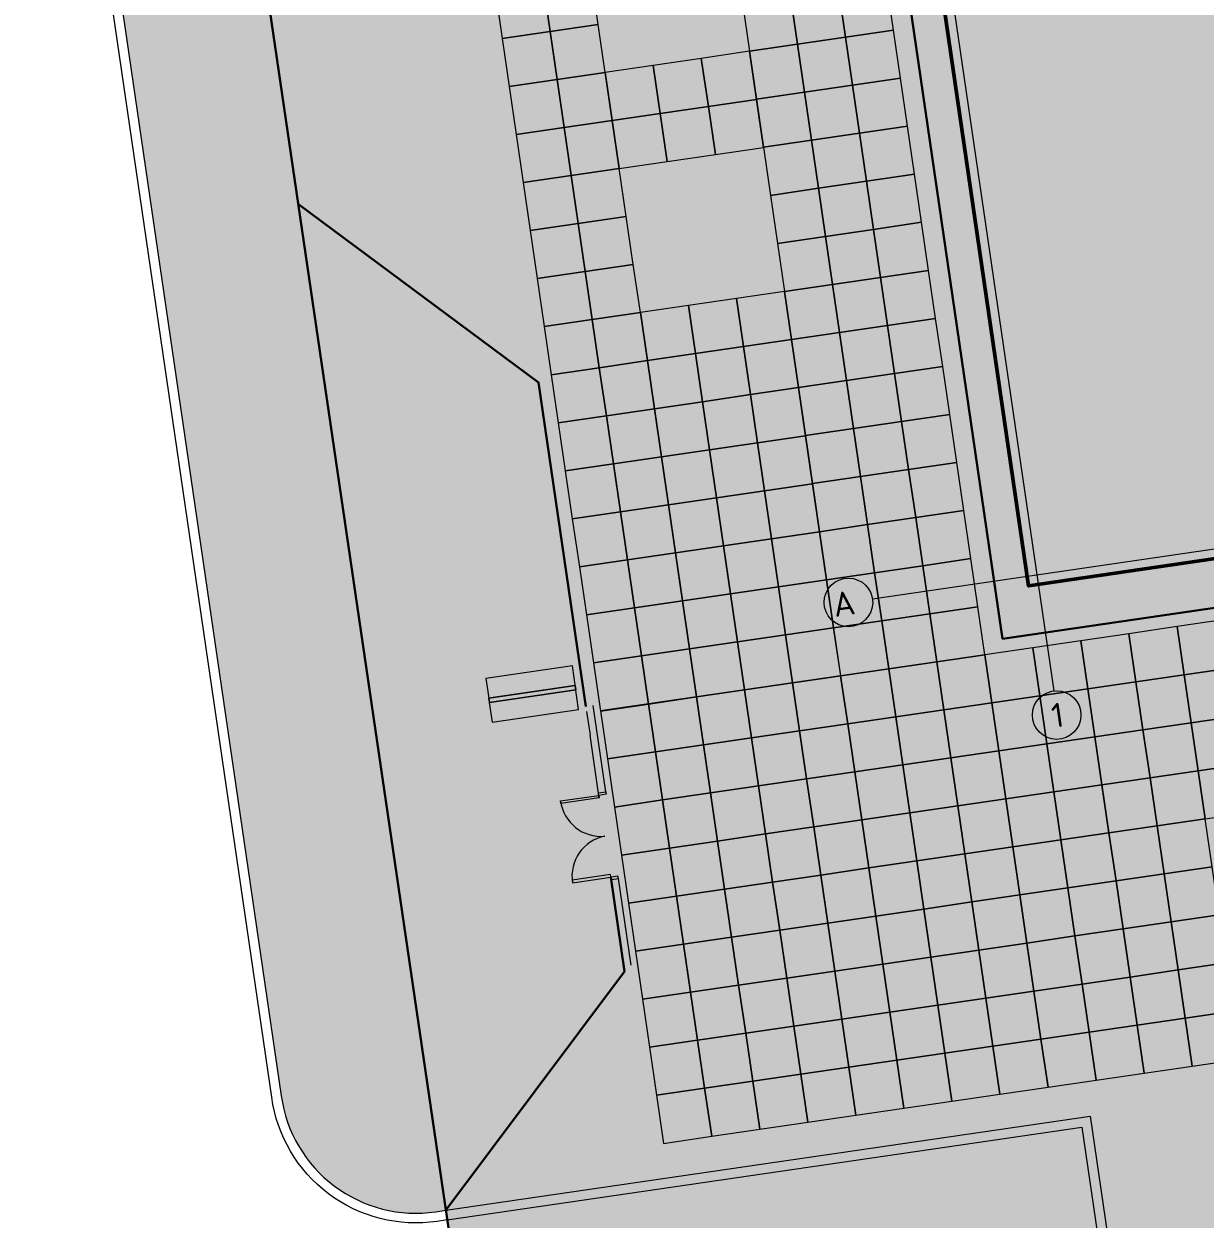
# Model space of a CAD drawing. Header units: metres. Extents: x 2 to 659295185, y -28 to 1124222152.
# Drawn here: x 656810.84 to 656835.17, y 1124423.08 to 1124447.69 of the extents above; entities that cross this region are included whole.
import ezdxf

# ---------------------------------------------------------------- set-up
doc = ezdxf.new("R2010")
doc.units = ezdxf.units.M
doc.header["$MEASUREMENT"] = 0
for name, color, linetype, lineweight in [("a''brocal", 220, 'CONTINUOUS', 15), ('acera', 32, 'CONTINUOUS', 20), ('area verde', 76, 'CONTINUOUS', 13), ('ESCUELA', 7, 'CONTINUOUS', 15), ('estaciomamiento', 8, 'CONTINUOUS', 15)]:
    doc.layers.add(name, color=color, linetype=linetype, lineweight=lineweight)
doc.layers.add('AREA ACERA', color=7, linetype='CONTINUOUS', lineweight=15, true_color=0xfbe193)
doc.layers.add('parcela simoncito', color=7, linetype='CONTINUOUS', lineweight=9, true_color=0xe9debe)
doc.styles.add('СПДС', font='isocpeur.ttf')
doc.linetypes.add('FENCELINE2', pattern='A,0.25,-0.1,[132,ltypeshp.shx,S=0.1,R=0,X=-0.1,Y=0],-0.1,1', length=1.45)

# ---------------------------------------------------------------- blocks, each defined once
blk = doc.blocks.new('simoncito')
at = {"layer": 'ESCUELA', "linetype": 'Continuous', "lineweight": 0}
blk.add_hatch(color=252, dxfattribs=at).paths.add_polyline_path([(-455.6, -2173.202), (-495.36, -2173.202), (-495.361, -2154.802), (-458.961, -2154.802), (-458.961, -2162.022), (-455.601, -2162.022)])
at = {"layer": 'ESCUELA', "color": 5, "linetype": 'Continuous', "lineweight": 30}
blk.add_lwpolyline([(-455.887, -2173.202), (-455.89, -2176.921), (-481.237, -2176.912), (-481.237, -2174.202), (-496.047, -2174.202), (-496.046, -2153.802), (-458.847, -2153.802), (-458.847, -2161.022), (-455.887, -2161.022), (-455.887, -2162.022)], dxfattribs=at)
at = {"layer": 'ESCUELA', "color": 1, "linetype": 'Continuous', "lineweight": 0}
for points in [[(-495.161, -2153.802), (-495.161, -2175.418)], [(-498.581, -2173.002), (-455.601, -2173.001)]]:
    blk.add_lwpolyline(points, dxfattribs=at)
at = {"layer": 'ESCUELA', "linetype": 'Continuous', "lineweight": 0}
blk.add_lwpolyline([(-455.6, -2173.202), (-495.36, -2173.202), (-495.361, -2154.802), (-458.961, -2154.802), (-458.961, -2162.022), (-455.601, -2162.022), (-455.6, -2173.202)], dxfattribs=at)
at = {"layer": 'ESCUELA', "linetype": 'Continuous', "lineweight": 50}
blk.add_lwpolyline([(-458.961, -2154.802), (-495.361, -2154.802), (-495.36, -2173.202), (-455.6, -2173.201), (-455.601, -2162.022), (-458.961, -2162.022), (-458.961, -2154.802)], dxfattribs=at)
at = {"layer": 'ESCUELA', "color": 1, "linetype": 'Continuous', "lineweight": 0}
for centre in [(-499.081, -2173.002), (-495.174, -2175.918)]:
    blk.add_circle(centre, 0.5, dxfattribs=at)
at = {"layer": 'ESCUELA', "color": 1, "lineweight": 50, "char_height": 0.5, "width": 0.38012, "attachment_point": 3, "rotation": 359.9979, "style": 'СПДС'}
for s, insert in [('A', (-498.952, -2172.763)), ('1', (-495.03, -2175.673))]:
    blk.add_mtext(s, dxfattribs=dict(at, insert=insert))
blk = doc.blocks.new('estacionamiento 1')
at = {"layer": "a''brocal", "linetype": 'Continuous', "ltscale": 0.4, "flags": 128}
for points in [[(1526.498, 155.676), (1526.498, 148.976, -0.383745), (1523.992, 146.191, -0.383745)], [(1526.698, 155.476), (1526.698, 148.976, -0.385764), (1523.992, 145.99, -0.385764)]]:
    blk.add_lwpolyline(points, format="xyb", dxfattribs=at)
for points in [[(1532.398, 155.676), (1526.498, 155.676)], [(1532.398, 155.476), (1532.398, 155.676)], [(1532.198, 155.476), (1532.198, 155.476), (1526.698, 155.476)], [(1523.992, 140.276), (1537.398, 140.276), (1537.398, 150.676)], [(1537.198, 150.676), (1537.398, 150.676)], [(1523.992, 140.476), (1537.198, 140.476), (1537.198, 150.476), (1537.198, 150.476)]]:
    blk.add_lwpolyline(points, dxfattribs=at)
at = {"layer": "a''brocal", "linetype": 'Continuous', "ltscale": 0.4}
for radius in [5, 4.8]:
    blk.add_arc((1537.198, 155.476), radius, 180, 270, dxfattribs=at)
at = {"layer": 'estaciomamiento', "ltscale": 0.2, "flags": 128}
for points in [[(1537.198, 150.476), (1537.198, 150.476), (1532.198, 150.476)], [(1537.198, 147.976), (1537.198, 147.976), (1532.198, 147.976)], [(1537.198, 145.476), (1537.198, 145.476), (1532.198, 145.476)], [(1537.198, 142.976), (1537.198, 142.976), (1532.198, 142.976)]]:
    blk.add_lwpolyline(points, dxfattribs=at)

msp = doc.modelspace()

# ---------------------------------------------------------------- hatches: boundary and pattern name
at = {"layer": 'AREA ACERA'}
h = msp.add_hatch(color=256, dxfattribs=at)
h.dxf.hatch_style = 1
edge = h.paths.add_edge_path()
edge.add_line((656812.7922, 1124448.5478), (656813.98, 1124448.7215))
edge.add_line((656813.98, 1124448.7215), (656817.6683, 1124423.4903))
edge.add_arc((656818.9188, 1124425.9955), 2.8, 243.47354, 278.31725)
edge.add_line((656819.3238, 1124423.225), (656819.5345, 1124423.2559))
edge.add_line((656819.5345, 1124423.2559), (656815.3534, 1124451.7639))
edge.add_arc((656824.0867, 1124452.8177), 8.7966, 98.29634, 186.88058, ccw=False)
edge.add_line((656822.8174, 1124461.5223), (656887.4748, 1124470.9756))
edge.add_arc((656884.6207, 1124470.7336), 2.8643, 4.84559, 42.94099)
edge.add_line((656886.7175, 1124472.6849), (656825.5277, 1124463.7392))
edge.add_line((656825.5277, 1124463.7392), (656825.3541, 1124464.9268))
edge.add_line((656825.3541, 1124464.9268), (656822.3866, 1124464.493))
edge.add_line((656822.3866, 1124464.493), (656822.5592, 1124463.3055))
edge.add_arc((656824.0935, 1124452.8171), 10.6, 98.32246, 186.09832)
edge.add_line((656813.5535, 1124451.691), (656812.3653, 1124451.5173))
edge.add_line((656812.3653, 1124451.5173), (656812.7922, 1124448.5478))
at = {"layer": 'area verde'}
h = msp.add_hatch(color=256, dxfattribs=at)
h.dxf.hatch_style = 1
h.paths.add_polyline_path([(656825.354, 1124464.9268), (656825.5277, 1124463.7392), (656886.7175, 1124472.6849, 0.2475264), (656884.2481, 1124473.5368)])
h.paths.add_polyline_path([(656822.5592, 1124463.3055), (656822.3856, 1124464.4928, 0.4040371), (656812.3653, 1124451.5173), (656813.5535, 1124451.691, -0.402889)])
h.paths.add_polyline_path([(656813.98, 1124448.7215), (656812.7922, 1124448.5478), (656816.1452, 1124425.6118, 0.2474557), (656817.6683, 1124423.4903)])
at = {"layer": 'parcela simoncito'}
h = msp.add_hatch(color=256, dxfattribs=at)
edge = h.paths.add_edge_path()
edge.add_arc((656894.8808, 1124403.0381), 18.2, 135.42686, 142.70806)
edge.add_line((656880.4017, 1124414.0651), (656822.1324, 1124405.5458))
edge.add_line((656822.1324, 1124405.5458), (656815.3534, 1124451.7639))
edge.add_arc((656824.0867, 1124452.8177), 8.7966, 98.29634, 186.88058, ccw=False)
edge.add_line((656822.8174, 1124461.5223), (656845.4525, 1124464.8332))
edge.add_line((656845.4525, 1124464.8332), (656874.1358, 1124469.0252))
edge.add_line((656874.1358, 1124469.0252), (656881.916, 1124415.8112))

# ---------------------------------------------------------------- linework, layer by layer
at = {"layer": "a''brocal", "elevation": 433.2399}
for points in [[(656820.3638, 1124417.6029), (656819.5636, 1124423.058), (656819.3528, 1124423.0271, -0.4163859), (656815.9472, 1124425.5836), (656812.2197, 1124451.0811, -0.4142177), (656822.3576, 1124464.6909), (656884.2184, 1124473.7346, -0.4164622), (656887.6436, 1124471.2035), (656887.6727, 1124471.0044), (656893.1297, 1124471.8022), (656893.1006, 1124472.0013, -0.4163859), (656895.6571, 1124475.4068), (657017.0779, 1124493.1573, -0.4119684)], [(656887.4748, 1124470.9755), (656887.4457, 1124471.1746, 0.4165412), (656884.2481, 1124473.5368), (656822.3866, 1124464.493, 0.4142177), (656812.4176, 1124451.11), (656816.1452, 1124425.6118, 0.4164622), (656819.3238, 1124423.225), (656819.5345, 1124423.2559)]]:
    msp.add_lwpolyline(points, format="xyb", dxfattribs=at)
at = {"layer": 'ESCUELA', "color": 9, "lineweight": 9, "ltscale": 100, "true_color": 0xc2c2c2}
for p, q in [((656822.8251, 1124431.8727, 433.2399), (656822.5648, 1124433.654, 433.2399)), ((656822.432, 1124433.5264, 433.2399), (656822.5031, 1124433.0403, 433.2399)), ((656822.6923, 1124431.7452, 433.2399), (656822.5031, 1124433.0403, 433.2399)), ((656822.6766, 1124431.851, 433.2399), (656822.8251, 1124431.8727, 433.2399)), ((656822.9369, 1124430.0698, 433.2399), (656823.0854, 1124430.0915, 433.2399)), ((656823.0846, 1124430.0893, 433.2399), (656823.345, 1124428.3081, 433.2399))]:
    msp.add_line(p, q, dxfattribs=at)
at = {"layer": 'ESCUELA', "color": 1, "linetype": 'FENCELINE2', "lineweight": 30, "ltscale": 1.8, "elevation": 433.2399}
msp.add_lwpolyline([(656874.1358, 1124469.0251), (656822.8174, 1124461.5221, 0.4069889), (656815.3534, 1124451.7639), (656822.1328, 1124405.5421), (656880.4017, 1124414.0651, -0.0322911), (656881.942, 1124415.8376), (656874.1358, 1124469.0251)], format="xyb", dxfattribs=at)
at = {"layer": 'ESCUELA', "color": 248, "lineweight": 9, "ltscale": 100, "elevation": 433.2399}
for points in [[(656822.6707, 1124447.6808), (656822.526, 1124448.6703), (656821.5365, 1124448.5257), (656821.6812, 1124447.5362)], [(656821.6812, 1124447.5362), (656821.5365, 1124448.5257), (656820.5471, 1124448.3811), (656820.6917, 1124447.3916)], [(656828.7519, 1124447.5613), (656828.6073, 1124448.5508), (656827.6178, 1124448.4061), (656827.7624, 1124447.4167)], [(656826.7729, 1124447.272), (656826.6283, 1124448.2615), (656825.6388, 1124448.1169), (656825.7834, 1124447.1274)], [(656827.7624, 1124447.4167), (656827.6178, 1124448.4061), (656826.6283, 1124448.2615), (656826.7729, 1124447.272)], [(656821.8258, 1124446.5467), (656821.6812, 1124447.5362), (656820.6917, 1124447.3916), (656820.8363, 1124446.4021)], [(656822.8153, 1124446.6914), (656822.6707, 1124447.6808), (656821.6812, 1124447.5362), (656821.8258, 1124446.5467)], [(656828.8965, 1124446.5718), (656828.7519, 1124447.5613), (656827.7624, 1124447.4167), (656827.907, 1124446.4272)], [(656826.9175, 1124446.2825), (656826.7729, 1124447.272), (656825.7834, 1124447.1274), (656825.9281, 1124446.1379)], [(656827.907, 1124446.4272), (656827.7624, 1124447.4167), (656826.7729, 1124447.272), (656826.9175, 1124446.2825)], [(656824.9389, 1124445.9911), (656824.7943, 1124446.9806), (656823.8048, 1124446.836), (656823.9494, 1124445.8465)], [(656825.9284, 1124446.1357), (656825.7837, 1124447.1252), (656824.7943, 1124446.9806), (656824.9389, 1124445.9911)], [(656823.9494, 1124445.8465), (656823.8048, 1124446.836), (656822.8153, 1124446.6914), (656822.9599, 1124445.7019)], [(656821.9704, 1124445.5572), (656821.8258, 1124446.5467), (656820.8363, 1124446.4021), (656820.9809, 1124445.4126)], [(656822.9599, 1124445.7019), (656822.8153, 1124446.6914), (656821.8258, 1124446.5467), (656821.9704, 1124445.5572)], [(656829.0411, 1124445.5823), (656828.8965, 1124446.5718), (656827.907, 1124446.4272), (656828.0517, 1124445.4377)], [(656827.0622, 1124445.2931), (656826.9175, 1124446.2825), (656825.9281, 1124446.1379), (656826.0727, 1124445.1484)], [(656828.0517, 1124445.4377), (656827.907, 1124446.4272), (656826.9175, 1124446.2825), (656827.0622, 1124445.2931)], [(656825.0835, 1124445.0016), (656824.9389, 1124445.9911), (656823.9494, 1124445.8465), (656824.094, 1124444.857)], [(656826.073, 1124445.1463), (656825.9284, 1124446.1357), (656824.9389, 1124445.9911), (656825.0835, 1124445.0016)], [(656824.094, 1124444.857), (656823.9494, 1124445.8465), (656822.9599, 1124445.7019), (656823.1045, 1124444.7124)], [(656822.115, 1124444.5678), (656821.9704, 1124445.5572), (656820.9809, 1124445.4126), (656821.1256, 1124444.4231)], [(656823.1045, 1124444.7124), (656822.9599, 1124445.7019), (656821.9704, 1124445.5572), (656822.115, 1124444.5678)], [(656829.1858, 1124444.5928), (656829.0411, 1124445.5823), (656828.0517, 1124445.4377), (656828.1963, 1124444.4482)], [(656827.2068, 1124444.3036), (656827.0622, 1124445.2931), (656826.0727, 1124445.1484), (656826.2173, 1124444.1589)], [(656828.1963, 1124444.4482), (656828.0517, 1124445.4377), (656827.0622, 1124445.2931), (656827.2068, 1124444.3036)], [(656822.2597, 1124443.5783), (656822.115, 1124444.5678), (656821.1256, 1124444.4231), (656821.2702, 1124443.4336)], [(656823.2492, 1124443.7229), (656823.1045, 1124444.7124), (656822.115, 1124444.5678), (656822.2597, 1124443.5783)], [(656829.3304, 1124443.6033), (656829.1858, 1124444.5928), (656828.1963, 1124444.4482), (656828.3409, 1124443.4587)], [(656827.3514, 1124443.3141), (656827.2068, 1124444.3036), (656826.2173, 1124444.1589), (656826.3619, 1124443.1695)], [(656828.3409, 1124443.4587), (656828.1963, 1124444.4482), (656827.2068, 1124444.3036), (656827.3514, 1124443.3141)], [(656822.4043, 1124442.5888), (656822.2597, 1124443.5783), (656821.2702, 1124443.4336), (656821.4148, 1124442.4442)], [(656823.3938, 1124442.7334), (656823.2492, 1124443.7229), (656822.2597, 1124443.5783), (656822.4043, 1124442.5888)], [(656829.475, 1124442.6139), (656829.3304, 1124443.6033), (656828.3409, 1124443.4587), (656828.4855, 1124442.4692)], [(656827.496, 1124442.3246), (656827.3514, 1124443.3141), (656826.3619, 1124443.1695), (656826.5066, 1124442.18)], [(656828.4855, 1124442.4692), (656828.3409, 1124443.4587), (656827.3514, 1124443.3141), (656827.496, 1124442.3246)], [(656822.5489, 1124441.5993), (656822.4043, 1124442.5888), (656821.4148, 1124442.4442), (656821.5594, 1124441.4547)], [(656823.5384, 1124441.7439), (656823.3938, 1124442.7334), (656822.4043, 1124442.5888), (656822.5489, 1124441.5993)], [(656829.6196, 1124441.6244), (656829.475, 1124442.6139), (656828.4855, 1124442.4692), (656828.6302, 1124441.4797)], [(656827.6407, 1124441.3351), (656827.496, 1124442.3246), (656826.5066, 1124442.18), (656826.6512, 1124441.1905)], [(656828.6302, 1124441.4797), (656828.4855, 1124442.4692), (656827.496, 1124442.3246), (656827.6407, 1124441.3351)], [(656825.662, 1124441.0437), (656825.5174, 1124442.0332), (656824.5279, 1124441.8885), (656824.6725, 1124440.8991)], [(656826.6515, 1124441.1883), (656826.5069, 1124442.1778), (656825.5174, 1124442.0332), (656825.662, 1124441.0437)], [(656824.6725, 1124440.8991), (656824.5279, 1124441.8885), (656823.5384, 1124441.7439), (656823.683, 1124440.7544)], [(656822.6935, 1124440.6098), (656822.5489, 1124441.5993), (656821.5594, 1124441.4547), (656821.7041, 1124440.4652)], [(656823.683, 1124440.7544), (656823.5384, 1124441.7439), (656822.5489, 1124441.5993), (656822.6935, 1124440.6098)], [(656829.7643, 1124440.6349), (656829.6196, 1124441.6244), (656828.6302, 1124441.4797), (656828.7748, 1124440.4903)], [(656827.7853, 1124440.3456), (656827.6407, 1124441.3351), (656826.6512, 1124441.1905), (656826.7958, 1124440.201)], [(656828.7748, 1124440.4903), (656828.6302, 1124441.4797), (656827.6407, 1124441.3351), (656827.7853, 1124440.3456)], [(656825.8066, 1124440.0542), (656825.662, 1124441.0437), (656824.6725, 1124440.8991), (656824.8171, 1124439.9096)], [(656826.7961, 1124440.1988), (656826.6515, 1124441.1883), (656825.662, 1124441.0437), (656825.8066, 1124440.0542)], [(656824.8171, 1124439.9096), (656824.6725, 1124440.8991), (656823.683, 1124440.7544), (656823.8277, 1124439.7649)], [(656822.8382, 1124439.6203), (656822.6935, 1124440.6098), (656821.7041, 1124440.4652), (656821.8487, 1124439.4757)], [(656823.8277, 1124439.7649), (656823.683, 1124440.7544), (656822.6935, 1124440.6098), (656822.8382, 1124439.6203)], [(656829.9089, 1124439.6454), (656829.7643, 1124440.6349), (656828.7748, 1124440.4903), (656828.9194, 1124439.5008)], [(656827.9299, 1124439.3561), (656827.7853, 1124440.3456), (656826.7958, 1124440.201), (656826.9404, 1124439.2115)], [(656828.9194, 1124439.5008), (656828.7748, 1124440.4903), (656827.7853, 1124440.3456), (656827.9299, 1124439.3561)], [(656825.9513, 1124439.0647), (656825.8066, 1124440.0542), (656824.8171, 1124439.9096), (656824.9618, 1124438.9201)], [(656826.9407, 1124439.2093), (656826.7961, 1124440.1988), (656825.8066, 1124440.0542), (656825.9513, 1124439.0647)], [(656824.9618, 1124438.9201), (656824.8171, 1124439.9096), (656823.8277, 1124439.7649), (656823.9723, 1124438.7755)], [(656822.9828, 1124438.6308), (656822.8382, 1124439.6203), (656821.8487, 1124439.4757), (656821.9933, 1124438.4862)], [(656823.9723, 1124438.7755), (656823.8277, 1124439.7649), (656822.8382, 1124439.6203), (656822.9828, 1124438.6308)], [(656830.0535, 1124438.6559), (656829.9089, 1124439.6454), (656828.9194, 1124439.5008), (656829.064, 1124438.5113)], [(656828.0745, 1124438.3667), (656827.9299, 1124439.3561), (656826.9404, 1124439.2115), (656827.0851, 1124438.222)], [(656829.064, 1124438.5113), (656828.9194, 1124439.5008), (656827.9299, 1124439.3561), (656828.0745, 1124438.3667)], [(656827.0854, 1124438.2199), (656826.9407, 1124439.2093), (656825.9513, 1124439.0647), (656826.0959, 1124438.0752)], [(656825.1064, 1124437.9306), (656824.9618, 1124438.9201), (656823.9723, 1124438.7755), (656824.1169, 1124437.786)], [(656826.0959, 1124438.0752), (656825.9513, 1124439.0647), (656824.9618, 1124438.9201), (656825.1064, 1124437.9306)], [(656823.1274, 1124437.6414), (656822.9828, 1124438.6308), (656821.9933, 1124438.4862), (656822.1379, 1124437.4967)], [(656824.1169, 1124437.786), (656823.9723, 1124438.7755), (656822.9828, 1124438.6308), (656823.1274, 1124437.6414)], [(656830.1981, 1124437.6664), (656830.0535, 1124438.6559), (656829.064, 1124438.5113), (656829.2086, 1124437.5218)], [(656828.2192, 1124437.3772), (656828.0745, 1124438.3667), (656827.0851, 1124438.222), (656827.2297, 1124437.2325)], [(656829.2086, 1124437.5218), (656829.064, 1124438.5113), (656828.0745, 1124438.3667), (656828.2192, 1124437.3772)], [(656827.23, 1124437.2304), (656827.0854, 1124438.2199), (656826.0959, 1124438.0752), (656826.2405, 1124437.0857)], [(656825.251, 1124436.9411), (656825.1064, 1124437.9306), (656824.1169, 1124437.786), (656824.2615, 1124436.7965)], [(656826.2405, 1124437.0857), (656826.0959, 1124438.0752), (656825.1064, 1124437.9306), (656825.251, 1124436.9411)], [(656823.272, 1124436.6519), (656823.1274, 1124437.6414), (656822.1379, 1124437.4967), (656822.2826, 1124436.5072)], [(656824.2615, 1124436.7965), (656824.1169, 1124437.786), (656823.1274, 1124437.6414), (656823.272, 1124436.6519)], [(656830.3428, 1124436.6769), (656830.1981, 1124437.6664), (656829.2086, 1124437.5218), (656829.3533, 1124436.5323)], [(656828.3638, 1124436.3877), (656828.2192, 1124437.3772), (656827.2297, 1124437.2325), (656827.3743, 1124436.2431)], [(656829.3533, 1124436.5323), (656829.2086, 1124437.5218), (656828.2192, 1124437.3772), (656828.3638, 1124436.3877)], [(656827.3746, 1124436.2409), (656827.23, 1124437.2304), (656826.2405, 1124437.0857), (656826.3851, 1124436.0963)], [(656825.3956, 1124435.9516), (656825.251, 1124436.9411), (656824.2615, 1124436.7965), (656824.4062, 1124435.807)], [(656826.3851, 1124436.0963), (656826.2405, 1124437.0857), (656825.251, 1124436.9411), (656825.3956, 1124435.9516)], [(656823.4167, 1124435.6624), (656823.272, 1124436.6519), (656822.2826, 1124436.5072), (656822.4272, 1124435.5178)], [(656824.4062, 1124435.807), (656824.2615, 1124436.7965), (656823.272, 1124436.6519), (656823.4167, 1124435.6624)], [(656830.4874, 1124435.6874), (656830.3428, 1124436.6769), (656829.3533, 1124436.5323), (656829.4979, 1124435.5428)], [(656828.5084, 1124435.3982), (656828.3638, 1124436.3877), (656827.3743, 1124436.2431), (656827.5189, 1124435.2536)], [(656829.4979, 1124435.5428), (656829.3533, 1124436.5323), (656828.3638, 1124436.3877), (656828.5084, 1124435.3982)], [(656827.5192, 1124435.2514), (656827.3746, 1124436.2409), (656826.3851, 1124436.0963), (656826.5298, 1124435.1068)], [(656825.5403, 1124434.9621), (656825.3956, 1124435.9516), (656824.4062, 1124435.807), (656824.5508, 1124434.8175)], [(656826.5298, 1124435.1068), (656826.3851, 1124436.0963), (656825.3956, 1124435.9516), (656825.5403, 1124434.9621)], [(656823.5613, 1124434.6729), (656823.4167, 1124435.6624), (656822.4272, 1124435.5178), (656822.5718, 1124434.5283)], [(656824.5508, 1124434.8175), (656824.4062, 1124435.807), (656823.4167, 1124435.6624), (656823.5613, 1124434.6729)], [(656830.632, 1124434.698), (656830.4874, 1124435.6874), (656829.4979, 1124435.5428), (656829.6425, 1124434.5533)], [(656828.653, 1124434.4087), (656828.5084, 1124435.3982), (656827.5189, 1124435.2536), (656827.6636, 1124434.2641)], [(656829.6425, 1124434.5533), (656829.4979, 1124435.5428), (656828.5084, 1124435.3982), (656828.653, 1124434.4087)], [(656835.7241, 1124434.4316), (656835.5794, 1124435.4211), (656834.59, 1124435.2764), (656834.7346, 1124434.287)], [(656827.6639, 1124434.2619), (656827.5192, 1124435.2514), (656826.5298, 1124435.1068), (656826.6744, 1124434.1173)], [(656833.7451, 1124434.1423), (656833.6005, 1124435.1318), (656832.611, 1124434.9872), (656832.7556, 1124433.9977)], [(656834.7346, 1124434.287), (656834.59, 1124435.2764), (656833.6005, 1124435.1318), (656833.7451, 1124434.1423)], [(656825.6849, 1124433.9727), (656825.5403, 1124434.9621), (656824.5508, 1124434.8175), (656824.6954, 1124433.828)], [(656826.6744, 1124434.1173), (656826.5298, 1124435.1068), (656825.5403, 1124434.9621), (656825.6849, 1124433.9727)], [(656832.7556, 1124433.9977), (656832.611, 1124434.9872), (656831.6215, 1124434.8426), (656831.7661, 1124433.8531)], [(656823.7059, 1124433.6834), (656823.5613, 1124434.6729), (656822.5718, 1124434.5283), (656822.7164, 1124433.5388)], [(656824.6954, 1124433.828), (656824.5508, 1124434.8175), (656823.5613, 1124434.6729), (656823.7059, 1124433.6834)], [(656830.7766, 1124433.7085), (656830.632, 1124434.6979), (656829.6425, 1124434.5533), (656829.7872, 1124433.5638)], [(656831.7661, 1124433.8531), (656831.6215, 1124434.8426), (656830.632, 1124434.6979), (656830.7766, 1124433.7085)], [(656828.7977, 1124433.4192), (656828.653, 1124434.4087), (656827.6636, 1124434.2641), (656827.8082, 1124433.2746)], [(656829.7872, 1124433.5638), (656829.6425, 1124434.5533), (656828.653, 1124434.4087), (656828.7977, 1124433.4192)], [(656835.8687, 1124433.4421), (656835.7241, 1124434.4316), (656834.7346, 1124434.287), (656834.8792, 1124433.2975)], [(656827.8082, 1124433.2746), (656827.6636, 1124434.2641), (656826.6741, 1124434.1195), (656826.8187, 1124433.13)], [(656834.8792, 1124433.2975), (656834.7346, 1124434.287), (656833.7451, 1124434.1423), (656833.8897, 1124433.1528)], [(656825.8292, 1124432.9853), (656825.6846, 1124433.9748), (656824.6951, 1124433.8302), (656824.8397, 1124432.8407)], [(656826.8187, 1124433.13), (656826.6741, 1124434.1195), (656825.6846, 1124433.9748), (656825.8292, 1124432.9853)], [(656832.9002, 1124433.0082), (656832.7556, 1124433.9977), (656831.7661, 1124433.8531), (656831.9107, 1124432.8636)], [(656833.8897, 1124433.1528), (656833.7451, 1124434.1423), (656832.7556, 1124433.9977), (656832.9002, 1124433.0082)], [(656823.8502, 1124432.6961), (656823.7056, 1124433.6856), (656822.7161, 1124433.541), (656822.8607, 1124432.5515)], [(656824.8397, 1124432.8407), (656824.6951, 1124433.8302), (656823.7056, 1124433.6856), (656823.8502, 1124432.6961)], [(656830.9213, 1124432.719), (656830.7766, 1124433.7085), (656829.7872, 1124433.5638), (656829.9318, 1124432.5743)], [(656831.9107, 1124432.8636), (656831.7661, 1124433.8531), (656830.7766, 1124433.7085), (656830.9213, 1124432.719)], [(656828.9423, 1124432.4297), (656828.7977, 1124433.4192), (656827.8082, 1124433.2746), (656827.9528, 1124432.2851)], [(656829.9318, 1124432.5744), (656829.7872, 1124433.5638), (656828.7977, 1124433.4192), (656828.9423, 1124432.4297)], [(656836.0133, 1124432.4526), (656835.8687, 1124433.4421), (656834.8792, 1124433.2975), (656835.0238, 1124432.308)], [(656827.9528, 1124432.2851), (656827.8082, 1124433.2746), (656826.8187, 1124433.13), (656826.9633, 1124432.1405)], [(656835.0238, 1124432.308), (656834.8792, 1124433.2975), (656833.8897, 1124433.1528), (656834.0343, 1124432.1634)], [(656825.9738, 1124431.9959), (656825.8292, 1124432.9853), (656824.8397, 1124432.8407), (656824.9843, 1124431.8512)], [(656826.9633, 1124432.1405), (656826.8187, 1124433.13), (656825.8292, 1124432.9853), (656825.9738, 1124431.9959)], [(656833.0449, 1124432.0187), (656832.9002, 1124433.0082), (656831.9107, 1124432.8636), (656832.0554, 1124431.8741)], [(656834.0343, 1124432.1634), (656833.8897, 1124433.1528), (656832.9002, 1124433.0082), (656833.0449, 1124432.0187)], [(656823.9949, 1124431.7066), (656823.8502, 1124432.6961), (656822.8607, 1124432.5515), (656823.0054, 1124431.562)], [(656824.9843, 1124431.8512), (656824.8397, 1124432.8407), (656823.8502, 1124432.6961), (656823.9949, 1124431.7066)], [(656831.0659, 1124431.7295), (656830.9213, 1124432.719), (656829.9318, 1124432.5744), (656830.0764, 1124431.5849)], [(656832.0554, 1124431.8741), (656831.9107, 1124432.8636), (656830.9213, 1124432.719), (656831.0659, 1124431.7295)], [(656829.0869, 1124431.4402), (656828.9423, 1124432.4297), (656827.9528, 1124432.2851), (656828.0974, 1124431.2956)], [(656830.0764, 1124431.5849), (656829.9318, 1124432.5744), (656828.9423, 1124432.4297), (656829.0869, 1124431.4402)], [(656836.1579, 1124431.4631), (656836.0133, 1124432.4526), (656835.0238, 1124432.308), (656835.1685, 1124431.3185)], [(656828.0974, 1124431.2956), (656827.9528, 1124432.2851), (656826.9633, 1124432.1405), (656827.1079, 1124431.151)], [(656835.1685, 1124431.3185), (656835.0238, 1124432.308), (656834.0343, 1124432.1634), (656834.179, 1124431.1739)], [(656826.1185, 1124431.0064), (656825.9738, 1124431.9959), (656824.9843, 1124431.8512), (656825.129, 1124430.8617)], [(656827.1079, 1124431.151), (656826.9633, 1124432.1405), (656825.9738, 1124431.9959), (656826.1185, 1124431.0064)], [(656833.1895, 1124431.0293), (656833.0449, 1124432.0187), (656832.0554, 1124431.8741), (656832.2, 1124430.8846)], [(656834.179, 1124431.1739), (656834.0343, 1124432.1634), (656833.0449, 1124432.0187), (656833.1895, 1124431.0293)], [(656824.1395, 1124430.7171), (656823.9949, 1124431.7066), (656823.0054, 1124431.562), (656823.15, 1124430.5725)], [(656825.129, 1124430.8617), (656824.9843, 1124431.8512), (656823.9949, 1124431.7066), (656824.1395, 1124430.7171)], [(656831.2105, 1124430.74), (656831.0659, 1124431.7295), (656830.0764, 1124431.5849), (656830.221, 1124430.5954)], [(656832.2, 1124430.8846), (656832.0554, 1124431.8741), (656831.0659, 1124431.7295), (656831.2105, 1124430.74)], [(656829.2315, 1124430.4508), (656829.0869, 1124431.4402), (656828.0974, 1124431.2956), (656828.2421, 1124430.3061)], [(656830.221, 1124430.5954), (656830.0764, 1124431.5849), (656829.0869, 1124431.4402), (656829.2315, 1124430.4508)], [(656828.2421, 1124430.3061), (656828.0974, 1124431.2956), (656827.1079, 1124431.151), (656827.2526, 1124430.1615)], [(656835.3132, 1124430.329), (656835.1685, 1124431.3185), (656834.1791, 1124431.1739), (656834.3237, 1124430.1844)], [(656826.2631, 1124430.0169), (656826.1185, 1124431.0064), (656825.129, 1124430.8617), (656825.2736, 1124429.8723)], [(656827.2526, 1124430.1615), (656827.1079, 1124431.151), (656826.1185, 1124431.0064), (656826.2631, 1124430.0169)], [(656833.3342, 1124430.0398), (656833.1896, 1124431.0293), (656832.2001, 1124430.8846), (656832.3447, 1124429.8952)], [(656834.3237, 1124430.1844), (656834.1791, 1124431.1739), (656833.1896, 1124431.0293), (656833.3342, 1124430.0398)], [(656824.2841, 1124429.7276), (656824.1395, 1124430.7171), (656823.15, 1124430.5725), (656823.2946, 1124429.583)], [(656825.2736, 1124429.8723), (656825.129, 1124430.8617), (656824.1395, 1124430.7171), (656824.2841, 1124429.7276)], [(656831.3552, 1124429.7505), (656831.2106, 1124430.74), (656830.2211, 1124430.5954), (656830.3657, 1124429.6059)], [(656832.3447, 1124429.8952), (656832.2001, 1124430.8846), (656831.2106, 1124430.74), (656831.3552, 1124429.7505)], [(656830.3657, 1124429.6059), (656830.2211, 1124430.5954), (656829.2316, 1124430.4508), (656829.3763, 1124429.4613)], [(656828.3868, 1124429.3167), (656828.2421, 1124430.3061), (656827.2527, 1124430.1615), (656827.3973, 1124429.172)], [(656829.3763, 1124429.4613), (656829.2316, 1124430.4508), (656828.2421, 1124430.3061), (656828.3868, 1124429.3167)], [(656835.4578, 1124429.3395), (656835.3132, 1124430.329), (656834.3237, 1124430.1844), (656834.4683, 1124429.1949)], [(656826.4078, 1124429.0274), (656826.2632, 1124430.0169), (656825.2737, 1124429.8723), (656825.4183, 1124428.8828)], [(656827.3973, 1124429.172), (656827.2527, 1124430.1615), (656826.2632, 1124430.0169), (656826.4078, 1124429.0274)], [(656833.4788, 1124429.0503), (656833.3342, 1124430.0398), (656832.3447, 1124429.8952), (656832.4893, 1124428.9057)], [(656834.4683, 1124429.1949), (656834.3237, 1124430.1844), (656833.3342, 1124430.0398), (656833.4788, 1124429.0503)], [(656824.4288, 1124428.7382), (656824.2842, 1124429.7277), (656823.2947, 1124429.583), (656823.4393, 1124428.5935)], [(656825.4183, 1124428.8828), (656825.2737, 1124429.8723), (656824.2842, 1124429.7277), (656824.4288, 1124428.7382)], [(656831.4998, 1124428.761), (656831.3552, 1124429.7505), (656830.3657, 1124429.6059), (656830.5104, 1124428.6164)], [(656832.4893, 1124428.9057), (656832.3447, 1124429.8952), (656831.3552, 1124429.7505), (656831.4998, 1124428.761)], [(656830.5104, 1124428.6164), (656830.3657, 1124429.6059), (656829.3763, 1124429.4613), (656829.5209, 1124428.4718)], [(656828.5314, 1124428.3272), (656828.3868, 1124429.3167), (656827.3973, 1124429.172), (656827.5419, 1124428.1825)], [(656829.5209, 1124428.4718), (656829.3763, 1124429.4613), (656828.3868, 1124429.3167), (656828.5314, 1124428.3272)], [(656835.6024, 1124428.3501), (656835.4578, 1124429.3395), (656834.4683, 1124429.1949), (656834.6129, 1124428.2054)], [(656826.5524, 1124428.0379), (656826.4078, 1124429.0274), (656825.4183, 1124428.8828), (656825.5629, 1124427.8933)], [(656827.5419, 1124428.1826), (656827.3973, 1124429.172), (656826.4078, 1124429.0274), (656826.5524, 1124428.0379)], [(656833.6234, 1124428.0608), (656833.4788, 1124429.0503), (656832.4893, 1124428.9057), (656832.634, 1124427.9162)], [(656834.6129, 1124428.2054), (656834.4683, 1124429.1949), (656833.4788, 1124429.0503), (656833.6234, 1124428.0608)], [(656824.5734, 1124427.7487), (656824.4288, 1124428.7382), (656823.4393, 1124428.5935), (656823.584, 1124427.6041)], [(656825.5629, 1124427.8933), (656825.4183, 1124428.8828), (656824.4288, 1124428.7382), (656824.5734, 1124427.7487)], [(656831.6445, 1124427.7716), (656831.4998, 1124428.761), (656830.5104, 1124428.6164), (656830.655, 1124427.6269)], [(656832.634, 1124427.9162), (656832.4893, 1124428.9057), (656831.4998, 1124428.761), (656831.6445, 1124427.7716)], [(656830.655, 1124427.6269), (656830.5104, 1124428.6164), (656829.5209, 1124428.4718), (656829.6655, 1124427.4823)], [(656828.676, 1124427.3377), (656828.5314, 1124428.3272), (656827.5419, 1124428.1825), (656827.6865, 1124427.1931)], [(656829.6655, 1124427.4823), (656829.5209, 1124428.4718), (656828.5314, 1124428.3272), (656828.676, 1124427.3377)], [(656835.747, 1124427.3606), (656835.6023, 1124428.35), (656834.6128, 1124428.2054), (656834.7575, 1124427.2159)], [(656826.697, 1124427.0484), (656826.5524, 1124428.0379), (656825.5629, 1124427.8933), (656825.7076, 1124426.9038)], [(656827.6865, 1124427.1931), (656827.5419, 1124428.1826), (656826.5524, 1124428.0379), (656826.697, 1124427.0484)], [(656833.768, 1124427.0713), (656833.6234, 1124428.0608), (656832.6339, 1124427.9162), (656832.7785, 1124426.9267)], [(656834.7575, 1124427.2159), (656834.6128, 1124428.2054), (656833.6234, 1124428.0608), (656833.768, 1124427.0713)], [(656824.7181, 1124426.7592), (656824.5734, 1124427.7487), (656823.584, 1124427.6041), (656823.7286, 1124426.6146)], [(656825.7076, 1124426.9038), (656825.5629, 1124427.8933), (656824.5734, 1124427.7487), (656824.7181, 1124426.7592)], [(656831.789, 1124426.7821), (656831.6444, 1124427.7716), (656830.6549, 1124427.6269), (656830.7995, 1124426.6374)], [(656832.7785, 1124426.9267), (656832.6339, 1124427.9162), (656831.6444, 1124427.7716), (656831.789, 1124426.7821)], [(656830.7995, 1124426.6374), (656830.6549, 1124427.6269), (656829.6654, 1124427.4823), (656829.81, 1124426.4928)], [(656828.8206, 1124426.3482), (656828.676, 1124427.3377), (656827.6865, 1124427.1931), (656827.8312, 1124426.2036)], [(656829.8101, 1124426.4928), (656829.6655, 1124427.4823), (656828.676, 1124427.3377), (656828.8206, 1124426.3482)], [(656835.8916, 1124426.3711), (656835.747, 1124427.3606), (656834.7575, 1124427.2159), (656834.9021, 1124426.2264)], [(656826.8417, 1124426.059), (656826.697, 1124427.0484), (656825.7076, 1124426.9038), (656825.8522, 1124425.9143)], [(656827.8312, 1124426.2036), (656827.6865, 1124427.1931), (656826.697, 1124427.0484), (656826.8417, 1124426.059)], [(656833.9126, 1124426.0818), (656833.768, 1124427.0713), (656832.7785, 1124426.9267), (656832.9231, 1124425.9372)], [(656834.9021, 1124426.2264), (656834.7575, 1124427.2159), (656833.768, 1124427.0713), (656833.9126, 1124426.0818)], [(656825.8522, 1124425.9143), (656825.7076, 1124426.9038), (656824.7181, 1124426.7592), (656824.8627, 1124425.7697)], [(656831.9336, 1124425.7926), (656831.789, 1124426.7821), (656830.7995, 1124426.6374), (656830.9441, 1124425.648)], [(656832.9231, 1124425.9372), (656832.7785, 1124426.9267), (656831.789, 1124426.7821), (656831.9336, 1124425.7926)], [(656824.8627, 1124425.7697), (656824.7181, 1124426.7592), (656823.7286, 1124426.6146), (656823.8732, 1124425.6251)], [(656830.9441, 1124425.648), (656830.7995, 1124426.6374), (656829.81, 1124426.4928), (656829.9547, 1124425.5033)], [(656828.9653, 1124425.3587), (656828.8206, 1124426.3482), (656827.8312, 1124426.2036), (656827.9758, 1124425.2141)], [(656829.9547, 1124425.5033), (656829.8101, 1124426.4928), (656828.8206, 1124426.3482), (656828.9653, 1124425.3587)], [(656826.9863, 1124425.0695), (656826.8417, 1124426.059), (656825.8522, 1124425.9143), (656825.9968, 1124424.9248)], [(656827.9758, 1124425.2141), (656827.8312, 1124426.2036), (656826.8417, 1124426.059), (656826.9863, 1124425.0695)], [(656825.9968, 1124424.9248), (656825.8522, 1124425.9143), (656824.8627, 1124425.7697), (656825.0073, 1124424.7802)], [(656825.0073, 1124424.7802), (656824.8627, 1124425.7697), (656823.8732, 1124425.6251), (656824.0178, 1124424.6356)]]:
    msp.add_lwpolyline(points, close=True, dxfattribs=at)
at = {"layer": 'ESCUELA', "color": 1, "linetype": 'FENCELINE2', "lineweight": 30, "ltscale": 1.8, "elevation": 433.2399}
for points in [[(656816.5068, 1124443.9671), (656816.5068, 1124443.9671), (656821.4414, 1124440.3059), (656822.4137, 1124433.6319)], [(656819.5346, 1124423.2566), (656819.5346, 1124423.2566), (656823.2145, 1124428.1773), (656822.9282, 1124430.115)]]:
    msp.add_lwpolyline(points, dxfattribs=at)
at = {"layer": 'ESCUELA', "color": 9, "lineweight": 9, "ltscale": 100, "true_color": 0xc2c2c2, "elevation": 433.2399}
for points in [[(656822.1401, 1124434.4668), (656820.359, 1124434.2065), (656820.4313, 1124433.7117), (656822.2124, 1124433.972)], [(656822.1946, 1124434.0618), (656820.4135, 1124433.8015), (656820.4858, 1124433.3068), (656822.2669, 1124433.567)], [(656822.2124, 1124433.972), (656820.4313, 1124433.7117), (656820.4181, 1124433.8022), (656822.1992, 1124434.0625)], [(656822.6839, 1124431.8016), (656822.6911, 1124431.7521), (656821.9016, 1124431.6367), (656821.8943, 1124431.6862)], [(656822.8251, 1124431.8727), (656822.8323, 1124431.8233), (656822.6839, 1124431.8016), (656822.6766, 1124431.851)], [(656822.9297, 1124430.1193), (656822.9225, 1124430.1688), (656822.133, 1124430.0534), (656822.1402, 1124430.0039)], [(656823.0854, 1124430.0915), (656823.0781, 1124430.141), (656822.9297, 1124430.1193), (656822.9369, 1124430.0698)]]:
    msp.add_lwpolyline(points, close=True, dxfattribs=at)
at = {"layer": 'ESCUELA', "color": 9, "lineweight": 9, "ltscale": 100, "true_color": 0xc2c2c2}
for centre, radius, start, end in [((656822.7298, 1124431.8, 433.2399), 0.8431, 187.75988, 275.23836), ((656822.9743, 1124430.1332, 433.2399), 0.844, 101.44874, 188.80952)]:
    msp.add_arc(centre, radius, start, end, dxfattribs=at)

# ---------------------------------------------------------------- block references
at = {"layer": "a''brocal", "color": 4, "rotation": 8.317245709827006}
msp.add_blockref('simoncito', (657007.3222, 1126658.117, 433.2399), dxfattribs=at)
at = {"layer": 'acera', "linetype": 'Continuous', "xscale": -1, "rotation": 188.315559812811}
msp.add_blockref('estacionamiento 1', (655291.2778, 1124341.6502, 433.2399), dxfattribs=at)

doc.saveas('drawing.dxf')
